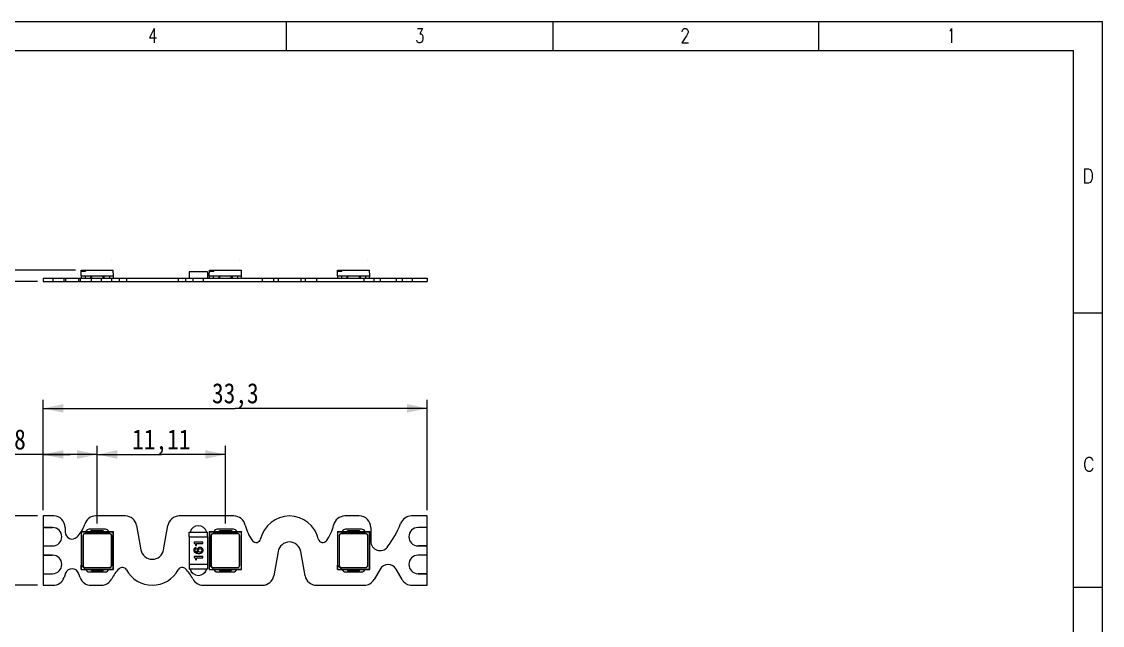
# Model space of a CAD drawing. Extents: x 4 to 145, y 3 to 102.
# Drawn here: x 51.3 to 145, y 49.2 to 101.5 of the extents above; entities that cross this region are included whole.
import ezdxf
from ezdxf.enums import TextEntityAlignment as Align

# ---------------------------------------------------------------- set-up
doc = ezdxf.new("R2010")
doc.units = 0
doc.header["$LTSCALE"] = 8.1675
doc.layers.get('0').update_dxf_attribs({"linetype": 'CONTINUOUS'})
for name, color, linetype in [('LED_CHIP_2835_BASE2', 7, 'CONTINUOUS'), ('LED_CHIP_2835_ELETRODE_12', 7, 'CONTINUOUS'), ('LED_CHIP_2835_ELETRODE_22', 7, 'CONTINUOUS'), ('LED_CHIP_2835_SLICONE2', 7, 'CONTINUOUS'), ('LS-12V-90-W6S-28354', 7, 'CONTINUOUS'), ('LS-12V-90-W6S-28359', 7, 'CONTINUOUS'), ('LS-12V-90-W6S-2835_PADS2', 7, 'CONTINUOUS'), ('LS-12V-90-W6S-2835_PLATE2', 7, 'CONTINUOUS'), ('RES_1206_012', 7, 'CONTINUOUS'), ('RES_1206_032', 7, 'CONTINUOUS')]:
    doc.layers.add(name, color=color, linetype=linetype)
doc.styles.get("Standard").update_dxf_attribs({"font": 'SIMHEI.SHX', "width": 0.85})
doc.styles.add('TEXTSTYLE_2', font='TXT.TTF')
doc.dimstyles.get("Standard").update_dxf_attribs({"dimtxt": 2.5, "dimasz": 2.5, "dimexe": 1.25, "dimexo": 0.625, "dimtad": 1, "dimcen": 2.5, "dimazin": 3, "dimtfac": 1, "dimtmove": 0, "dimatfit": 3})

# ---------------------------------------------------------------- blocks, each defined once
blk = doc.blocks.new('_FILLED')
at = {"color": 0, "linetype": 'BYBLOCK'}
blk.add_solid([(0, 0), (-1, 0.214), (-1, -0.214)], dxfattribs=at)
blk = doc.blocks.new('*D0')
at = {"layer": 'LS-12V-90-W6S-28354', "color": 3}
for p, q in [((53.164, 59.154), (53.164, 68.733)), ((86.464, 59.154), (86.464, 68.733)), ((53.164, 67.983), (69.814, 67.983)), ((86.464, 67.983), (69.814, 67.983))]:
    blk.add_line(p, q, dxfattribs=at)
at = {"layer": 'LS-12V-90-W6S-28354', "color": 3, "xscale": 1.75, "yscale": 1.75, "zscale": 1.75, "rotation": 180}
blk.add_blockref('_FILLED', (53.164, 67.983), dxfattribs=at)
at = {"layer": 'LS-12V-90-W6S-28354', "color": 3, "xscale": 1.75, "yscale": 1.75, "zscale": 1.75}
blk.add_blockref('_FILLED', (86.464, 67.983), dxfattribs=at)
at = {"layer": 'LS-12V-90-W6S-28354', "color": 3, "width": 0.85}
blk.add_text('33,3', height=1.75, dxfattribs=at).set_placement((69.814, 68.42), align=Align.CENTER)
blk = doc.blocks.new('*D1')
at = {"layer": 'LS-12V-90-W6S-28354', "color": 3}
for p, q in [((57.844, 58.004), (57.844, 64.733)), ((68.954, 58.004), (68.954, 64.733)), ((57.844, 63.983), (63.399, 63.983)), ((68.954, 63.983), (63.399, 63.983))]:
    blk.add_line(p, q, dxfattribs=at)
at = {"layer": 'LS-12V-90-W6S-28354', "color": 3, "xscale": 1.75, "yscale": 1.75, "zscale": 1.75, "rotation": 180}
blk.add_blockref('_FILLED', (57.844, 63.983), dxfattribs=at)
at = {"layer": 'LS-12V-90-W6S-28354', "color": 3, "xscale": 1.75, "yscale": 1.75, "zscale": 1.75}
blk.add_blockref('_FILLED', (68.954, 63.983), dxfattribs=at)
at = {"layer": 'LS-12V-90-W6S-28354', "color": 3, "width": 0.85}
blk.add_text('11,11', height=1.75, dxfattribs=at).set_placement((63.399, 64.42), align=Align.CENTER)
blk = doc.blocks.new('*D2')
at = {"layer": 'LS-12V-90-W6S-28354', "color": 3}
for p, q in [((53.164, 59.154), (53.164, 64.733)), ((57.844, 58.004), (57.844, 64.733)), ((55.504, 63.983), (45.698, 63.983)), ((53.164, 63.983), (55.504, 63.983)), ((57.844, 63.983), (55.504, 63.983))]:
    blk.add_line(p, q, dxfattribs=at)
at = {"layer": 'LS-12V-90-W6S-28354', "color": 3, "xscale": 1.75, "yscale": 1.75, "zscale": 1.75, "rotation": 180}
blk.add_blockref('_FILLED', (53.164, 63.983), dxfattribs=at)
at = {"layer": 'LS-12V-90-W6S-28354', "color": 3, "xscale": 1.75, "yscale": 1.75, "zscale": 1.75}
blk.add_blockref('_FILLED', (57.844, 63.983), dxfattribs=at)
at = {"layer": 'LS-12V-90-W6S-28354', "color": 3, "width": 0.85}
blk.add_text('4,68', height=1.75, dxfattribs=at).set_placement((51.648, 64.42), align=Align.RIGHT)
blk = doc.blocks.new('*D3')
at = {"layer": 'LS-12V-90-W6S-28354', "color": 3}
for p, q in [((48.164, 58.654), (48.164, 61.154)), ((48.164, 61.154), (48.164, 55.654)), ((52.664, 58.654), (47.414, 58.654)), ((48.164, 50.154), (48.164, 55.654)), ((52.664, 52.654), (47.414, 52.654)), ((48.164, 52.654), (48.164, 50.154))]:
    blk.add_line(p, q, dxfattribs=at)
at = {"layer": 'LS-12V-90-W6S-28354', "color": 3, "xscale": 1.75, "yscale": 1.75, "zscale": 1.75}
for p, rotation in [((48.164, 58.654), 270), ((48.164, 52.654), 90)]:
    blk.add_blockref('_FILLED', p, dxfattribs=dict(at, rotation=rotation))
at = {"layer": 'LS-12V-90-W6S-28354', "color": 3, "width": 0.85}
blk.add_text('6', height=1.75, rotation=90, dxfattribs=at).set_placement((47.726, 55.654), align=Align.CENTER)
blk = doc.blocks.new('*D4')
at = {"layer": 'LS-12V-90-W6S-28354', "color": 3}
for p, q in [((48.164, 79.973), (48.164, 84.317)), ((48.164, 84.317), (48.164, 79.473)), ((55.957, 79.973), (47.414, 79.973)), ((52.664, 78.973), (47.414, 78.973)), ((48.164, 76.473), (48.164, 79.473)), ((48.164, 78.973), (48.164, 76.473))]:
    blk.add_line(p, q, dxfattribs=at)
at = {"layer": 'LS-12V-90-W6S-28354', "color": 3, "xscale": 1.75, "yscale": 1.75, "zscale": 1.75}
for p, rotation in [((48.164, 79.973), 270), ((48.164, 78.973), 90)]:
    blk.add_blockref('_FILLED', p, dxfattribs=dict(at, rotation=rotation))
at = {"layer": 'LS-12V-90-W6S-28354', "color": 3, "width": 0.85}
blk.add_text('1', height=1.75, rotation=90, dxfattribs=at).set_placement((47.726, 82.83))

msp = doc.modelspace()

# ---------------------------------------------------------------- linework, layer by layer
at = {"color": 7}
for p, q in [((59.059, 80.88), (59.059, 80.879)), ((70.169, 80.88), (70.169, 80.879)), ((81.279, 80.88), (81.279, 80.879)), ((59.059, 54.777), (59.059, 54.777)), ((70.169, 54.777), (70.169, 54.777)), ((81.279, 54.777), (81.279, 54.777))]:
    msp.add_line(p, q, dxfattribs=at)
at = {"layer": 'LED_CHIP_2835_BASE2', "color": 7}
for p, q in [((56.444, 79.473), (56.457, 79.973)), ((56.454, 79.873), (56.833, 79.873)), ((56.457, 79.973), (59.23, 79.973)), ((56.83, 79.973), (56.833, 79.873)), ((59.244, 79.473), (59.23, 79.973)), ((67.554, 79.473), (67.567, 79.973)), ((67.564, 79.873), (67.943, 79.873)), ((67.567, 79.973), (70.34, 79.973)), ((67.94, 79.973), (67.943, 79.873)), ((70.354, 79.473), (70.34, 79.973)), ((78.664, 79.473), (78.677, 79.973)), ((78.674, 79.873), (79.053, 79.873)), ((78.677, 79.973), (81.45, 79.973)), ((79.05, 79.973), (79.053, 79.873)), ((81.464, 79.473), (81.45, 79.973)), ((56.444, 79.473), (56.449, 79.273)), ((56.444, 79.473), (57.264, 79.473)), ((58.424, 79.473), (59.244, 79.473)), ((59.238, 79.273), (59.244, 79.473)), ((67.554, 79.473), (67.559, 79.273)), ((67.554, 79.473), (68.374, 79.473)), ((69.534, 79.473), (70.354, 79.473)), ((70.348, 79.273), (70.354, 79.473)), ((78.664, 79.473), (79.484, 79.473)), ((78.664, 79.473), (78.669, 79.273)), ((80.644, 79.473), (81.464, 79.473)), ((81.458, 79.273), (81.464, 79.473)), ((56.444, 57.304), (56.444, 54.004)), ((56.444, 57.304), (56.457, 57.291)), ((56.444, 57.304), (59.244, 57.304)), ((56.457, 57.291), (56.457, 54.391)), ((56.457, 57.291), (59.23, 57.291)), ((59.244, 57.304), (59.23, 57.291)), ((59.23, 54.018), (59.23, 57.291)), ((59.244, 54.004), (59.244, 57.304)), ((67.554, 57.304), (67.554, 54.004)), ((67.554, 57.304), (67.567, 57.291)), ((67.554, 57.304), (70.354, 57.304)), ((67.567, 57.291), (67.567, 54.391)), ((67.567, 57.291), (70.34, 57.291)), ((70.354, 57.304), (70.34, 57.291)), ((70.34, 54.018), (70.34, 57.291)), ((70.354, 54.004), (70.354, 57.304)), ((78.664, 57.304), (81.464, 57.304)), ((78.664, 57.304), (78.677, 57.291)), ((78.664, 57.304), (78.664, 54.004)), ((78.677, 57.291), (81.45, 57.291)), ((78.677, 57.291), (78.677, 54.391)), ((81.464, 57.304), (81.45, 57.291)), ((81.45, 54.018), (81.45, 57.291)), ((81.464, 54.004), (81.464, 57.304)), ((56.594, 56.928), (56.594, 54.381)), ((56.594, 56.928), (56.608, 56.928)), ((56.794, 57.128), (56.794, 57.114)), ((58.894, 57.128), (56.794, 57.128)), ((58.894, 57.128), (58.894, 57.114)), ((59.094, 56.928), (59.08, 56.928)), ((59.094, 54.381), (59.094, 56.928)), ((67.704, 56.928), (67.704, 54.381)), ((67.704, 56.928), (67.718, 56.928)), ((67.904, 57.128), (67.904, 57.114)), ((70.004, 57.128), (67.904, 57.128)), ((70.004, 57.128), (70.004, 57.114)), ((70.204, 56.928), (70.19, 56.928)), ((70.204, 54.381), (70.204, 56.928)), ((78.814, 56.928), (78.828, 56.928)), ((78.814, 56.928), (78.814, 54.381)), ((81.114, 57.128), (79.014, 57.128)), ((79.014, 57.128), (79.014, 57.114)), ((81.114, 57.128), (81.114, 57.114)), ((81.314, 56.928), (81.3, 56.928)), ((81.314, 54.381), (81.314, 56.928)), ((56.454, 54.015), (56.454, 54.394)), ((56.833, 54.015), (56.454, 54.394)), ((56.594, 54.381), (56.608, 54.381)), ((59.094, 54.381), (59.08, 54.381)), ((67.564, 54.015), (67.564, 54.394)), ((67.564, 54.394), (67.943, 54.015)), ((67.704, 54.381), (67.718, 54.381)), ((70.204, 54.381), (70.19, 54.381)), ((78.674, 54.394), (79.053, 54.015)), ((78.674, 54.015), (78.674, 54.394)), ((78.814, 54.381), (78.828, 54.381)), ((81.314, 54.381), (81.3, 54.381)), ((56.444, 54.004), (56.454, 54.015)), ((56.444, 54.004), (59.244, 54.004)), ((56.454, 54.015), (56.833, 54.015)), ((56.794, 54.181), (56.794, 54.195)), ((56.794, 54.181), (58.894, 54.181)), ((59.23, 54.018), (56.83, 54.018)), ((58.894, 54.181), (58.894, 54.195)), ((59.244, 54.004), (59.23, 54.018)), ((67.554, 54.004), (67.564, 54.015)), ((67.554, 54.004), (70.354, 54.004)), ((67.564, 54.015), (67.943, 54.015)), ((67.904, 54.181), (67.904, 54.195)), ((67.904, 54.181), (70.004, 54.181)), ((70.34, 54.018), (67.94, 54.018)), ((70.004, 54.181), (70.004, 54.195)), ((70.354, 54.004), (70.34, 54.018)), ((78.664, 54.004), (78.674, 54.015)), ((78.664, 54.004), (81.464, 54.004)), ((78.674, 54.015), (79.053, 54.015)), ((79.014, 54.181), (79.014, 54.195)), ((79.014, 54.181), (81.114, 54.181)), ((81.45, 54.018), (79.05, 54.018)), ((81.114, 54.181), (81.114, 54.195)), ((81.464, 54.004), (81.45, 54.018))]:
    msp.add_line(p, q, dxfattribs=at)
for centre, start, end in [((56.794, 56.928), 90, 180), ((58.894, 56.928), 0, 90), ((67.904, 56.928), 90, 180), ((70.004, 56.928), 0, 90), ((79.014, 56.928), 90, 180), ((81.114, 56.928), 0, 90), ((56.794, 54.381), 180, 270), ((58.894, 54.381), 270, 360), ((67.904, 54.381), 180, 270), ((70.004, 54.381), 270, 360), ((79.014, 54.381), 180, 270), ((81.114, 54.381), 270, 360)]:
    msp.add_arc(centre, 0.2, start, end, dxfattribs=at)
at = {"layer": 'LED_CHIP_2835_ELETRODE_12', "color": 7}
for p, q in [((56.794, 79.473), (56.794, 79.273)), ((56.794, 79.473), (58.894, 79.473)), ((57.264, 79.473), (57.264, 79.273)), ((57.364, 79.273), (57.364, 79.473)), ((58.324, 79.473), (58.324, 79.273)), ((58.424, 79.473), (58.424, 79.273)), ((58.894, 79.473), (58.894, 79.273)), ((67.904, 79.473), (67.904, 79.273)), ((67.904, 79.473), (70.004, 79.473)), ((68.374, 79.473), (68.374, 79.273)), ((68.474, 79.273), (68.474, 79.473)), ((69.434, 79.473), (69.434, 79.273)), ((69.534, 79.473), (69.534, 79.273)), ((70.004, 79.473), (70.004, 79.273)), ((79.014, 79.473), (81.114, 79.473)), ((79.014, 79.473), (79.014, 79.273)), ((79.484, 79.473), (79.484, 79.273)), ((79.584, 79.273), (79.584, 79.473)), ((80.544, 79.473), (80.544, 79.273)), ((80.644, 79.473), (80.644, 79.273)), ((81.114, 79.473), (81.114, 79.273)), ((57.264, 54.004), (56.794, 54.004)), ((57.264, 54.004), (57.364, 53.904)), ((58.324, 53.904), (57.364, 53.904)), ((58.324, 53.904), (58.424, 54.004)), ((58.894, 54.004), (58.424, 54.004)), ((68.374, 54.004), (67.904, 54.004)), ((68.374, 54.004), (68.474, 53.904)), ((69.434, 53.904), (68.474, 53.904)), ((69.434, 53.904), (69.534, 54.004)), ((70.004, 54.004), (69.534, 54.004)), ((79.484, 54.004), (79.014, 54.004)), ((79.484, 54.004), (79.584, 53.904)), ((80.544, 53.904), (79.584, 53.904)), ((80.544, 53.904), (80.644, 54.004)), ((81.114, 54.004), (80.644, 54.004))]:
    msp.add_line(p, q, dxfattribs=at)
at = {"layer": 'LED_CHIP_2835_ELETRODE_22', "color": 7}
for p, q in [((56.794, 57.304), (57.264, 57.304)), ((57.364, 57.404), (57.264, 57.304)), ((57.364, 57.404), (58.324, 57.404)), ((58.424, 57.304), (58.324, 57.404)), ((58.424, 57.304), (58.894, 57.304)), ((67.904, 57.304), (68.374, 57.304)), ((68.474, 57.404), (68.374, 57.304)), ((68.474, 57.404), (69.434, 57.404)), ((69.534, 57.304), (69.434, 57.404)), ((69.534, 57.304), (70.004, 57.304)), ((79.014, 57.304), (79.484, 57.304)), ((79.584, 57.404), (79.484, 57.304)), ((79.584, 57.404), (80.544, 57.404)), ((80.644, 57.304), (80.544, 57.404)), ((80.644, 57.304), (81.114, 57.304))]:
    msp.add_line(p, q, dxfattribs=at)
at = {"layer": 'LED_CHIP_2835_SLICONE2', "color": 7}
for p, q in [((56.608, 56.928), (56.608, 54.381)), ((58.894, 57.114), (56.794, 57.114)), ((59.08, 54.381), (59.08, 56.928)), ((67.718, 56.928), (67.718, 54.381)), ((70.004, 57.114), (67.904, 57.114)), ((70.19, 54.381), (70.19, 56.928)), ((78.828, 56.928), (78.828, 54.381)), ((81.114, 57.114), (79.014, 57.114)), ((81.3, 54.381), (81.3, 56.928)), ((56.794, 54.195), (58.894, 54.195)), ((67.904, 54.195), (70.004, 54.195)), ((79.014, 54.195), (81.114, 54.195))]:
    msp.add_line(p, q, dxfattribs=at)
for centre, start, end in [((56.794, 56.928), 90, 180), ((58.894, 56.928), 0, 90), ((67.904, 56.928), 90, 180), ((70.004, 56.928), 0, 90), ((79.014, 56.928), 90, 180), ((81.114, 56.928), 0, 90), ((56.794, 54.381), 180, 270), ((58.894, 54.381), 270, 360), ((67.904, 54.381), 180, 270), ((70.004, 54.381), 270, 360), ((79.014, 54.381), 180, 270), ((81.114, 54.381), 270, 360)]:
    msp.add_arc(centre, 0.186, start, end, dxfattribs=at)
at = {"layer": 'LS-12V-90-W6S-28359', "color": 7}
for p, q in [((3.5, 101.5), (145, 101.5)), ((74.25, 99), (74.25, 101.5)), ((97.333, 101.5), (97.333, 99)), ((120.417, 99), (120.417, 101.5)), ((145, 3.5), (145, 101.5)), ((6, 99), (142.5, 99)), ((142.5, 31.125), (142.5, 99)), ((142.5, 76.25), (145, 76.25)), ((142.5, 52.5), (145, 52.5))]:
    msp.add_line(p, q, dxfattribs=at)
at = {"layer": 'LS-12V-90-W6S-2835_PADS2', "color": 7}
for p, q in [((53.164, 57.654), (53.164, 56.054)), ((53.964, 57.654), (53.164, 57.654)), ((58.544, 57.504), (57.144, 57.504)), ((69.654, 57.504), (68.254, 57.504)), ((80.764, 57.504), (79.364, 57.504)), ((86.464, 57.654), (85.664, 57.654)), ((86.464, 56.054), (86.464, 57.654)), ((53.164, 56.054), (53.964, 56.054)), ((85.664, 56.054), (86.464, 56.054)), ((53.164, 55.254), (53.164, 53.654)), ((53.964, 55.254), (53.164, 55.254)), ((86.464, 55.254), (85.664, 55.254)), ((86.464, 53.654), (86.464, 55.254)), ((53.164, 53.654), (53.964, 53.654)), ((57.144, 53.804), (58.544, 53.804)), ((68.254, 53.804), (69.654, 53.804)), ((79.364, 53.804), (80.764, 53.804)), ((85.664, 53.654), (86.464, 53.654))]:
    msp.add_line(p, q, dxfattribs=at)
for centre, radius, start, end in [((53.964, 56.854), 0.8, 270, 90), ((57.144, 57.204), 0.3, 90, 160.32884), ((58.544, 57.204), 0.3, 19.67116, 90), ((66.614, 57.054), 0.75, 15.50039, 164.49961), ((68.254, 57.204), 0.3, 90, 160.32884), ((69.654, 57.204), 0.3, 19.67116, 90), ((79.364, 57.204), 0.3, 90, 160.32884), ((80.764, 57.204), 0.3, 19.67116, 90), ((85.664, 56.854), 0.8, 90, 270), ((53.964, 54.454), 0.8, 270, 90), ((85.664, 54.454), 0.8, 90, 270), ((57.144, 54.104), 0.3, 199.67116, 270), ((58.544, 54.104), 0.3, 270, 340.32884), ((66.614, 54.254), 0.75, 195.51719, 344.48281), ((68.254, 54.104), 0.3, 199.67116, 270), ((69.654, 54.104), 0.3, 270, 340.32884), ((79.364, 54.104), 0.3, 199.67116, 270), ((80.764, 54.104), 0.3, 270, 340.32884)]:
    msp.add_arc(centre, radius, start, end, dxfattribs=at)
at = {"layer": 'LS-12V-90-W6S-2835_PLATE2', "color": 7}
for p, q in [((53.164, 79.273), (53.164, 78.973)), ((53.164, 79.273), (86.464, 79.273)), ((53.164, 78.973), (86.464, 78.973)), ((54.023, 78.973), (54.023, 79.273)), ((54.963, 78.973), (54.963, 79.273)), ((55.1, 79.273), (55.1, 78.973)), ((56.227, 79.273), (56.227, 78.973)), ((56.364, 79.273), (56.364, 78.973)), ((57.304, 79.273), (57.304, 78.973)), ((58.206, 78.973), (58.206, 79.273)), ((59.097, 78.973), (59.097, 79.273)), ((59.728, 79.273), (59.728, 78.973)), ((60.364, 79.273), (60.364, 78.973)), ((64.864, 79.273), (64.864, 78.973)), ((65.499, 79.273), (65.499, 78.973)), ((66.13, 79.273), (66.13, 78.973)), ((67.021, 79.273), (67.021, 78.973)), ((72.169, 78.973), (72.169, 79.273)), ((73.154, 78.973), (73.154, 79.273)), ((73.524, 79.273), (73.524, 78.973)), ((75.493, 79.273), (75.493, 78.973)), ((75.863, 79.273), (75.863, 78.973)), ((76.848, 79.273), (76.848, 78.973)), ((80.986, 78.973), (80.986, 79.273)), ((81.852, 78.973), (81.852, 79.273)), ((82.371, 79.273), (82.371, 78.973)), ((83.756, 79.273), (83.756, 78.973)), ((84.275, 79.273), (84.275, 78.973)), ((85.141, 79.273), (85.141, 78.973)), ((86.464, 79.273), (86.464, 78.973)), ((53.164, 58.654), (53.164, 57.654)), ((54.064, 58.654), (53.164, 58.654)), ((60.274, 58.654), (57.716, 58.654)), ((69.699, 58.654), (64.953, 58.654)), ((80.564, 58.654), (79.318, 58.654)), ((86.464, 58.654), (85.082, 58.654)), ((86.464, 57.654), (86.464, 58.654)), ((53.164, 57.654), (53.964, 57.654)), ((55.064, 57.654), (55.064, 57.254)), ((58.544, 57.504), (57.144, 57.504)), ((61.259, 57.828), (61.629, 55.733)), ((63.598, 55.733), (63.968, 57.828)), ((69.654, 57.504), (68.254, 57.504)), ((80.764, 57.504), (79.364, 57.504)), ((81.564, 57.654), (81.564, 56.454)), ((86.464, 57.654), (85.664, 57.654)), ((53.164, 56.054), (53.164, 55.254)), ((53.164, 56.054), (53.964, 56.054)), ((73.524, 55.576), (73.154, 53.481)), ((75.863, 53.481), (75.493, 55.576)), ((86.464, 56.054), (85.664, 56.054)), ((86.464, 55.254), (86.464, 56.054)), ((53.164, 55.254), (53.964, 55.254)), ((86.464, 55.254), (85.664, 55.254)), ((53.164, 53.654), (53.164, 52.654)), ((53.164, 53.654), (53.964, 53.654)), ((55.1, 53.688), (54.963, 53.312)), ((56.364, 53.312), (56.227, 53.688)), ((57.144, 53.804), (58.544, 53.804)), ((68.254, 53.804), (69.654, 53.804)), ((79.364, 53.804), (80.764, 53.804)), ((82.371, 54.053), (81.852, 53.154)), ((84.275, 53.154), (83.756, 54.053)), ((86.464, 53.654), (85.664, 53.654)), ((86.464, 52.654), (86.464, 53.654)), ((53.164, 52.654), (54.023, 52.654)), ((57.304, 52.654), (58.206, 52.654)), ((67.021, 52.654), (72.169, 52.654)), ((76.848, 52.654), (80.986, 52.654)), ((85.141, 52.654), (86.464, 52.654))]:
    msp.add_line(p, q, dxfattribs=at)
for centre, radius, start, end in [((54.064, 57.654), 1, 0, 90), ((57.716, 57.654), 1, 90, 163.48179), ((60.274, 57.654), 1, 10, 90), ((64.953, 57.654), 1, 90, 170), ((69.699, 57.654), 1, 12.39973, 90), ((74.509, 56.089), 2.565, 12.96723, 167.03277), ((79.318, 57.654), 1, 90, 167.60027), ((80.564, 57.654), 1, 0, 90), ((85.082, 57.654), 1, 90, 159.06663), ((53.964, 56.854), 0.8, 270, 90), ((55.664, 57.254), 0.6, 180, 314.00358), ((54.298, 58.668), 2.565, 314.00358, 327.03292), ((54.298, 58.668), 2.565, 327.76168, 343.48179), ((57.144, 57.204), 0.3, 90, 160.44936), ((58.544, 57.204), 0.3, 19.55064, 90), ((66.614, 57.054), 0.75, 15.71468, 164.28532), ((68.254, 57.204), 0.3, 90, 160.44936), ((69.654, 57.204), 0.3, 19.55064, 90), ((74.094, 58.621), 3.5, 192.39973, 217.01531), ((74.923, 58.621), 3.5, 322.98469, 347.60027), ((79.364, 57.204), 0.3, 90, 160.44936), ((80.764, 57.204), 0.3, 19.55064, 90), ((76.676, 60.87), 8, 322.17373, 339.06663), ((85.664, 56.854), 0.8, 90, 270), ((71.619, 56.754), 0.4, 217.01531, 347.03277), ((74.509, 55.403), 1, 10, 170), ((77.398, 56.754), 0.4, 192.96723, 322.98469), ((82.364, 56.454), 0.8, 180, 322.17373), ((62.614, 55.906), 1, 190, 350), ((53.964, 54.454), 0.8, 270, 90), ((83.064, 53.653), 0.8, 30, 150), ((85.664, 54.454), 0.8, 90, 270), ((55.664, 53.483), 0.6, 20, 160), ((57.144, 54.104), 0.3, 199.55064, 270), ((58.544, 54.104), 0.3, 270, 340.44936), ((62.218, 51.616), 3.5, 135.33817, 153.06759), ((60.013, 53.795), 0.4, 28.71162, 135.33817), ((62.614, 55.22), 2.565, 208.71162, 331.28838), ((65.214, 53.795), 0.4, 44.66183, 151.28838), ((63.009, 51.616), 3.5, 26.93241, 44.66183), ((66.614, 54.254), 0.75, 195.71468, 344.28532), ((68.254, 54.104), 0.3, 199.55064, 270), ((69.654, 54.104), 0.3, 270, 340.44936), ((72.169, 53.654), 1, 270, 350), ((76.848, 53.654), 1, 190, 270), ((79.364, 54.104), 0.3, 199.55064, 270), ((80.764, 54.104), 0.3, 270, 340.44936), ((54.023, 53.654), 1, 270, 340), ((57.304, 53.654), 1, 200, 270), ((58.206, 53.654), 1, 270, 333.06759), ((67.021, 53.654), 1, 206.93241, 270), ((80.986, 53.654), 1, 270, 330), ((85.141, 53.654), 1, 210, 270)]:
    msp.add_arc(centre, radius, start, end, dxfattribs=at)
at = {"layer": 'RES_1206_012', "color": 7}
for p, q in [((65.809, 79.823), (65.809, 79.273)), ((67.409, 79.823), (65.809, 79.823)), ((67.409, 79.823), (67.409, 79.273)), ((65.809, 56.854), (65.809, 57.254)), ((65.809, 57.254), (67.409, 57.254)), ((67.409, 56.854), (67.409, 57.254)), ((65.809, 56.854), (67.409, 56.854)), ((65.809, 54.454), (65.809, 54.054)), ((67.409, 54.454), (65.809, 54.454)), ((67.409, 54.454), (67.409, 54.054)), ((67.409, 54.054), (65.809, 54.054))]:
    msp.add_line(p, q, dxfattribs=at)
at = {"layer": 'RES_1206_032', "color": 7}
for p, q in [((65.809, 56.854), (65.809, 54.454)), ((65.809, 56.854), (67.409, 56.854)), ((66.236, 56.375), (66.236, 56.292)), ((67.009, 56.375), (66.236, 56.375)), ((66.46, 56.085), (66.46, 56.269)), ((66.46, 56.269), (67.009, 56.269)), ((67.009, 56.269), (67.009, 56.375)), ((67.409, 56.854), (67.409, 54.454)), ((66.377, 56.085), (66.46, 56.085)), ((66.432, 55.808), (66.432, 55.914)), ((67.409, 54.454), (65.809, 54.454)), ((66.236, 55.144), (66.236, 55.061)), ((67.009, 55.144), (66.236, 55.144)), ((66.377, 54.854), (66.46, 54.854)), ((66.46, 54.854), (66.46, 55.038)), ((66.46, 55.038), (67.009, 55.038)), ((67.009, 55.038), (67.009, 55.144))]:
    msp.add_line(p, q, dxfattribs=at)
for points in [[(66.236, 56.292), (66.271, 56.281), (66.301, 56.267), (66.325, 56.25), (66.343, 56.232)], [(66.343, 56.232), (66.355, 56.211), (66.363, 56.186), (66.37, 56.156), (66.375, 56.122), (66.377, 56.085)], [(66.241, 55.798), (66.229, 55.766), (66.221, 55.73), (66.218, 55.689)], [(66.218, 55.689), (66.223, 55.636), (66.237, 55.59), (66.259, 55.551), (66.289, 55.515), (66.33, 55.483)], [(66.307, 55.875), (66.28, 55.852), (66.258, 55.827), (66.241, 55.798)], [(66.432, 55.914), (66.394, 55.908), (66.36, 55.9), (66.331, 55.889), (66.307, 55.875)], [(66.316, 55.677), (66.319, 55.708), (66.327, 55.733), (66.339, 55.754), (66.355, 55.771), (66.375, 55.786), (66.401, 55.799), (66.432, 55.808)], [(66.342, 55.6), (66.327, 55.626), (66.319, 55.652), (66.316, 55.677)], [(66.33, 55.483), (66.377, 55.458), (66.433, 55.437), (66.498, 55.423), (66.573, 55.414), (66.656, 55.411)], [(66.413, 55.541), (66.383, 55.559), (66.36, 55.578), (66.342, 55.6)], [(66.595, 55.501), (66.551, 55.507), (66.511, 55.514), (66.475, 55.521), (66.442, 55.53), (66.413, 55.541)], [(66.575, 55.862), (66.55, 55.834), (66.531, 55.803), (66.517, 55.769), (66.509, 55.731), (66.506, 55.688)], [(66.506, 55.688), (66.509, 55.643), (66.52, 55.603), (66.538, 55.567), (66.562, 55.533), (66.595, 55.501)], [(66.749, 55.929), (66.695, 55.924), (66.649, 55.911), (66.61, 55.89), (66.575, 55.862)], [(66.603, 55.673), (66.607, 55.707), (66.615, 55.735), (66.629, 55.759), (66.648, 55.781)], [(66.649, 55.559), (66.629, 55.582), (66.615, 55.607), (66.607, 55.638), (66.603, 55.673)], [(66.648, 55.781), (66.671, 55.799), (66.698, 55.812), (66.727, 55.82), (66.761, 55.823)], [(66.763, 55.517), (66.727, 55.52), (66.697, 55.528), (66.671, 55.541), (66.649, 55.559)], [(66.656, 55.411), (66.726, 55.414), (66.788, 55.422), (66.843, 55.436), (66.891, 55.456), (66.93, 55.479)], [(66.947, 55.861), (66.907, 55.89), (66.862, 55.911), (66.81, 55.924), (66.749, 55.929)], [(66.761, 55.823), (66.799, 55.82), (66.83, 55.811), (66.857, 55.798), (66.881, 55.781)], [(66.88, 55.558), (66.856, 55.54), (66.829, 55.527), (66.798, 55.519), (66.763, 55.517)], [(66.928, 55.671), (66.924, 55.635), (66.915, 55.606), (66.901, 55.581), (66.88, 55.558)], [(66.881, 55.781), (66.902, 55.758), (66.916, 55.732), (66.925, 55.704), (66.928, 55.671)], [(66.93, 55.479), (66.965, 55.509), (66.991, 55.543), (67.01, 55.581), (67.021, 55.624), (67.025, 55.675)], [(67.025, 55.675), (67.022, 55.724), (67.011, 55.766), (66.996, 55.802), (66.974, 55.833), (66.947, 55.861)], [(66.236, 55.061), (66.271, 55.05), (66.301, 55.036), (66.325, 55.02), (66.343, 55.001)], [(66.343, 55.001), (66.355, 54.98), (66.363, 54.955), (66.37, 54.925), (66.375, 54.892), (66.377, 54.854)]]:
    msp.add_lwpolyline(points, dxfattribs=at)

# ---------------------------------------------------------------- texts
at = {"layer": 'LS-12V-90-W6S-28359', "color": 7, "style": 'TEXTSTYLE_2', "width": 0.785714}
for s, p in [('4', (63.075, 99.665)), ('2', (109.242, 99.665))]:
    msp.add_text(s, height=1.25, dxfattribs=at).set_placement(p, align=Align.RIGHT)
at = {"layer": 'LS-12V-90-W6S-28359', "color": 7, "style": 'TEXTSTYLE_2'}
for s, width, p in [('3', 0.714286, (85.425, 99.665)), ('1', 0.571429, (131.591, 99.665)), ('D', 0.904762, (143.25, 87.5))]:
    msp.add_text(s, height=1.25, dxfattribs=dict(at, width=width)).set_placement(p)
at = {"layer": 'LS-12V-90-W6S-28359', "color": 7, "style": 'TEXTSTYLE_2', "text_generation_flag": 2, "width": 0.833333}
msp.add_text('C', height=1.25, rotation=180, dxfattribs=at).set_placement((144.292, 63.75), align=Align.RIGHT)

# ---------------------------------------------------------------- dimensions: what is measured, and where the dimension line sits
at = {"layer": 'LS-12V-90-W6S-28354', "color": 3}
for base, p1, p2, angle, picture, middle in [((48.164, 78.973), (55.957, 79.973), (52.664, 78.973), 270, '*D4', (46.851, 83.573)), ((53.164, 67.983), (86.464, 59.154), (53.164, 59.154), 180, '*D0', (66.839, 69.295)), ((57.844, 63.983), (68.954, 58.004), (57.844, 58.004), 180, '*D1', (59.68, 65.295)), ((48.164, 52.654), (52.664, 58.654), (52.664, 52.654), 270, '*D3', (47.184, 54.99))]:
    dim = msp.add_linear_dim(base=base, p1=p1, p2=p2, angle=angle, dimstyle='Standard', dxfattribs=at)
    dim.commit()
    dim.dimension.update_dxf_attribs({"geometry": picture, "text_midpoint": middle, "dimtype": 128})
dim = msp.add_linear_dim(base=(57.844, 63.983), p1=(53.164, 59.154), p2=(57.844, 58.004), dimstyle='Standard', dxfattribs=at)
dim.commit()
dim.dimension.update_dxf_attribs({"geometry": '*D2', "text_midpoint": (42.723, 65.295), "dimtype": 128})

doc.saveas('drawing.dxf')
